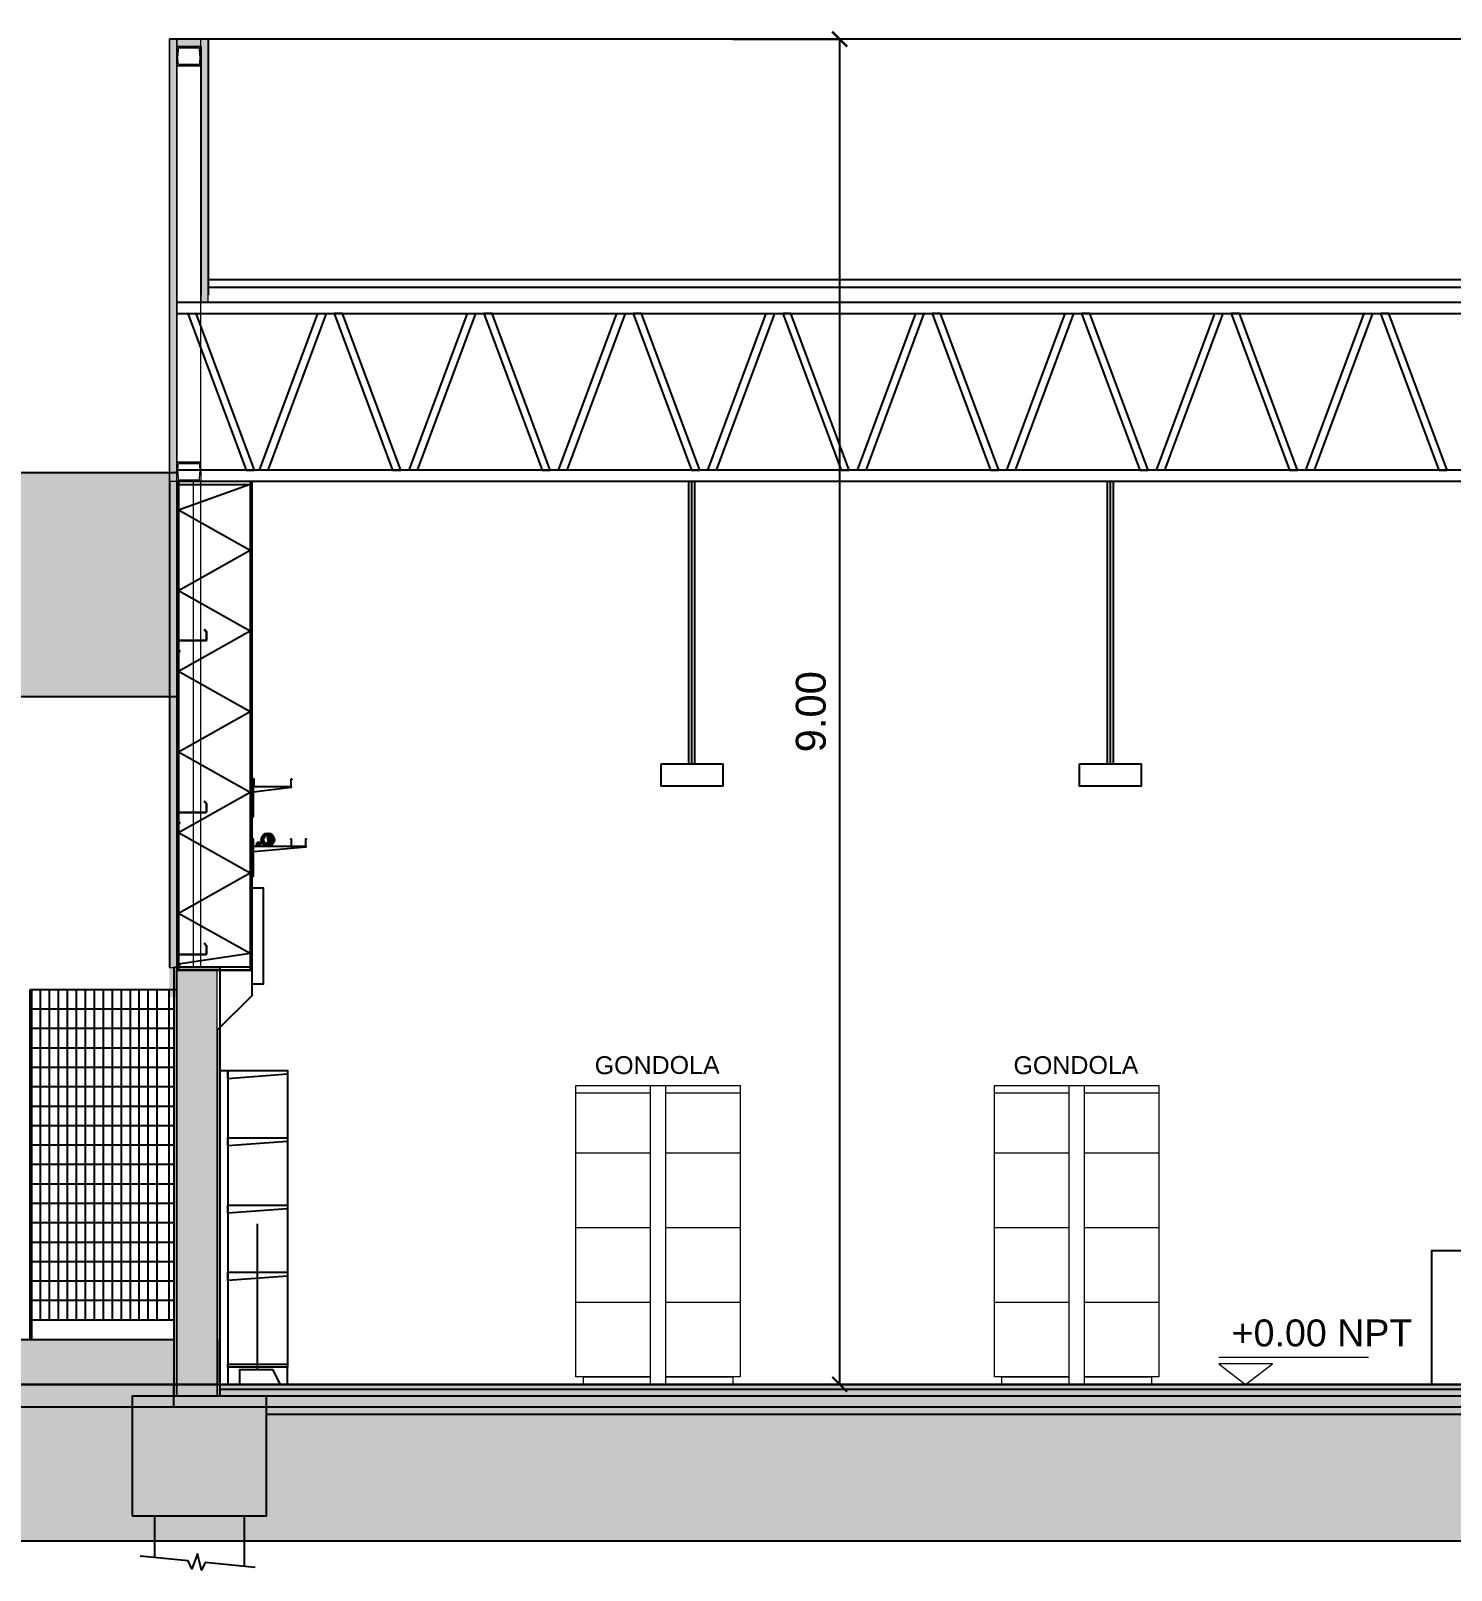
# Model space of a CAD drawing. Header units: inches. Extents: x -309 to 190, y -1585 to -1350.
# Drawn here: x -33.24 to -23.74, y -1439.75 to -1429.45 of the extents above; entities that cross this region are included whole.
import ezdxf

# ---------------------------------------------------------------- set-up
doc = ezdxf.new("R2010")
doc.units = ezdxf.units.IN
doc.header["$MEASUREMENT"] = 0
doc.header["$PDMODE"] = 3
doc.linetypes.add('HIDDEN', pattern=[0.375, 0.25, -0.125])
doc.layers.get('0').update_dxf_attribs({"color": 9, "linetype": 'CONTINUOUS'})
doc.layers.get('DEFPOINTS').update_dxf_attribs({"color": 9, "linetype": 'CONTINUOUS'})
for name, color, linetype in [('0-TISI-TITULOS', 9, 'CONTINUOUS'), ('0.50', 9, 'CONTINUOUS'), ('01-TISI-COTAS', 9, 'CONTINUOUS'), ('02', 9, 'CONTINUOUS'), ('10-TEXTO', 9, 'CONTINUOUS'), ('CARP', 9, 'CONTINUOUS'), ('color gris', 9, 'CONTINUOUS'), ('COLOR MURO MUNI', 9, 'CONTINUOUS'), ('condensador', 9, 'HIDDEN'), ('COT', 9, 'CONTINUOUS'), ('COTA REPLANTEO EJE 1', 9, 'CONTINUOUS'), ('esca', 9, 'CONTINUOUS'), ('ESTRUCTURAS', 9, 'CONTINUOUS'), ('FMR ESTRUCTURA H°A°', 9, 'CONTINUOUS'), ('ladrillo h', 9, 'CONTINUOUS'), ('referencias', 9, 'CONTINUOUS'), ('REVOQUE', 9, 'CONTINUOUS'), ('TEXTOS', 9, 'CONTINUOUS'), ('V1', 9, 'CONTINUOUS')]:
    doc.layers.add(name, color=color, linetype=linetype)
for name, color, linetype, lineweight in [('cotas', 9, 'CONTINUOUS', 15), ('LOGO SOMBRA', 9, 'CONTINUOUS', 18), ('MUR_REF_MUROS', 9, 'CONTINUOUS', 9), ('MURO 27', 9, 'CONTINUOUS', 9), ('OT_SECCION_EDIFICIO', 9, 'CONTINUOUS', 15), ('referencias 01', 9, 'CONTINUOUS', 18)]:
    doc.layers.add(name, color=color, linetype=linetype, lineweight=lineweight)
doc.styles.add('COTAS', font='arial.ttf')
doc.styles.add('ROMANS', font='arial.ttf')
doc.dimstyles.new('SERR', dxfattribs={"dimscale": 0, "dimtxt": 0.2, "dimasz": 0.1, "dimexe": 0, "dimexo": 0, "dimgap": 0.09, "dimtad": 1, "dimzin": 0, "dimdsep": 46, "dimtxsty": 'ROMANS', "dimblk1": 'ARCHTICK', "dimblk2": 'ARCHTICK', "dimsah": 1, "dimcen": 0, "dimclrd": 9, "dimclre": 9, "dimclrt": 9, "dimadec": 0, "dimazin": 0, "dimtfac": 1, "dimtix": 1, "dimtofl": 0, "dimtmove": 2, "dimatfit": 3, "dimldrblk": 'ARCHTICK', "dimfxl": 1, "dimtolj": 1, "dimtzin": 0, "dimarcsym": 0})

# ---------------------------------------------------------------- blocks, each defined once
blk = doc.blocks.new('Z 20060252')
at = {"layer": '01-TISI-COTAS', "ltscale": 3}
for p, q in [((-196, 2), (-4, 2)), ((-196, 0), (-4, 0)), ((-16, 74), (-17, 73)), ((-2, 55), (-17, 73)), ((-1, 56), (-16, 74)), ((-2, 4), (-2, 54)), ((0, 4), (0, 54)), ((-200, -2), (-200, -56)), ((-198, -2), (-198, -56)), ((-198, -59), (-180, -73)), ((-197, -58), (-179, -72)), ((-180, -73), (-179, -72))]:
    blk.add_line(p, q, dxfattribs=at)
for centre, radius, start, end in [((-196, -2), 4, 90, 180), ((-196, -2), 2, 90, 180), ((-4, 4), 2, 270, 0), ((-4, 4), 4, 270, 0), ((-4, 54), 2, 0, 39.6404), ((-4, 54), 4, 0, 39.6404), ((-196, -56), 4, 180, 231.9339), ((-196, -56), 2, 180, 231.9339)]:
    blk.add_arc(centre, radius, start, end, dxfattribs=at)
blk = doc.blocks.new('_ARCHTICK')
at = {"color": 0, "linetype": 'ByBlock', "const_width": 0.15}
blk.add_lwpolyline([(-0.5, -0.5), (0.5, 0.5)], dxfattribs=at)
blk = doc.blocks.new('*D99')
at = {"layer": 'COLOR MURO MUNI', "color": 9, "lineweight": -2, "transparency": 16777216}
for p, q in [((-28.547, -1429.509), (-27.832, -1429.509)), ((-27.832, -1438.509), (-27.832, -1429.509)), ((-28.547, -1438.509), (-27.832, -1438.509))]:
    blk.add_line(p, q, dxfattribs=at)
at = {"layer": 'DEFPOINTS', "color": 0, "transparency": 16777216}
for p in [(-28.547, -1429.509), (-27.832, -1429.509), (-28.547, -1438.509)]:
    blk.add_point(p, dxfattribs=at)
at = {"layer": 'COLOR MURO MUNI', "color": 9, "lineweight": -2, "transparency": 16777216, "xscale": 0.1, "yscale": 0.1, "zscale": 0.1}
for p, rotation in [((-27.832, -1429.509), 90), ((-27.832, -1438.509), 270)]:
    blk.add_blockref('_ARCHTICK', p, dxfattribs=dict(at, rotation=rotation))
at = {"layer": 'COLOR MURO MUNI', "color": 9, "transparency": 16777216, "insert": (-28.024, -1434.009), "char_height": 0.2, "attachment_point": 5, "rotation": 90, "style": 'ROMANS'}
blk.add_mtext('\\A1;9.00', dxfattribs=at)

msp = doc.modelspace()

# ---------------------------------------------------------------- hatches: boundary and pattern name
h = msp.add_hatch()
h.set_pattern_fill('HONEY', color=256, scale=0.04)
h.set_pattern_definition([(0, (-280.470368, -947.400551), (0.0075, 0.00433012702), [0.005, -0.01]), (120, (-280.470368, -947.400551), (-0.0075, 0.00433012702), [0.005, -0.01]), (60, (-280.470368, -947.400551), (0, 0.008660254038), [-0.01, 0.005])])
h.paths.add_polyline_path([(-31.614, -1434.865, -0.398927), (-31.656, -1434.909), (-31.66, -1434.909, -0.398927), (-31.702, -1434.865, -1)])
h.paths.add_polyline_path([(-31.686, -1434.865, 1), (-31.63, -1434.865, 1)], flags=16)
h = msp.add_hatch(color=256)
h.dxf.hatch_style = 1
h.paths.add_polyline_path([(-31.709, -1434.885, -0.198912), (-31.705, -1434.895, -0.651507), (-31.728, -1434.905), (-31.728, -1434.905, 0.954787), (-31.719, -1434.895, -1)])
h = msp.add_hatch(color=256)
h.dxf.hatch_style = 1
h.paths.add_polyline_path([(-31.639, -1434.845, -0.198912), (-31.63, -1434.865, -0.599424), (-31.674, -1434.888), (-31.673, -1434.888, 0.82148), (-31.658, -1434.865, -1)])
at = {"layer": '0.50'}
msp.add_hatch(color=256, dxfattribs=at).paths.add_polyline_path([(-32.056, -1431.269), (-32.056, -1429.509), (-32.316, -1429.509), (-32.316, -1435.919), (-32.266, -1435.919), (-32.266, -1430.951), (-32.266, -1429.559), (-32.106, -1429.559), (-32.106, -1431.269)])
h = msp.add_hatch(dxfattribs=at)
h.set_pattern_fill('ANSI36', color=256, scale=0.4)
h.set_pattern_definition([(45, (541.309815, -1004.905053), (0.0265165043, 0.0972271824), [0.125, -0.025, 0, -0.025])])
edge = h.paths.add_edge_path()
edge.add_line((33.623, -1438.659), (37.603, -1438.659))
edge.add_line((37.603, -1438.659), (37.603, -1438.759))
edge.add_arc((41.603, -1637.249), 198.531, 88.84553, 91.15447, ccw=False)
edge.add_line((45.603, -1438.759), (45.603, -1439.559))
edge.add_line((45.603, -1439.559), (33.623, -1439.559))
edge.add_line((33.623, -1439.559), (33.623, -1438.659))
edge = h.paths.add_edge_path()
edge.add_arc((-74.397, -1608.438), 169.727, 88.64957, 91.35043, ccw=False)
edge.add_line((-70.397, -1438.759), (-70.397, -1438.659))
edge.add_line((-70.397, -1438.659), (33.623, -1438.659))
edge.add_line((33.623, -1438.659), (33.623, -1439.559))
edge.add_line((33.623, -1439.559), (-70.397, -1439.559))
edge.add_line((-70.397, -1439.559), (-78.397, -1439.559))
edge.add_line((-78.397, -1439.559), (-78.397, -1438.759))
at = {"layer": 'color gris', "linetype": 'Continuous'}
h = msp.add_hatch(color=256, dxfattribs=at)
h.dxf.hatch_style = 1
h.paths.add_polyline_path([(-32.287, -1438.209), (-32.287, -1438.509), (-39.332, -1438.509), (-39.332, -1438.209)])
at = {"layer": 'color gris'}
for points in [[(-32.287, -1438.509), (-66.397, -1438.509), (-66.397, -1438.659), (-32.287, -1438.659)], [(-31.977, -1438.509), (-31.977, -1438.589), (-4.557, -1438.589), (-4.557, -1438.509)], [(-32.566, -1439.389), (-31.666, -1439.389), (-31.666, -1438.589), (-32.566, -1438.589)]]:
    msp.add_hatch(color=256, dxfattribs=at).paths.add_polyline_path(points)
h = msp.add_hatch(color=256, dxfattribs=at)
h.paths.add_polyline_path([(-5.187, -1439.389), (-4.287, -1439.389), (-4.287, -1438.589), (-5.187, -1438.589)])
h.paths.add_polyline_path([(-31.977, -1438.589), (-31.977, -1438.709), (-5.187, -1438.709), (-5.187, -1438.589)])
at = {"layer": 'MURO 27'}
msp.add_hatch(color=256, dxfattribs=at).paths.add_polyline_path([(-32.266, -1435.739), (-31.996, -1435.739), (-31.996, -1438.589), (-32.266, -1438.589)])
at = {"layer": 'referencias', "linetype": 'Continuous', "lineweight": 5}
h = msp.add_hatch(color=256, dxfattribs=at)
h.dxf.hatch_style = 1
h.paths.add_polyline_path([(-32.257, -1432.409), (-62.155, -1432.409), (-62.157, -1438.509), (-60.186, -1438.509), (-60.186, -1433.909), (-32.257, -1433.909)])

# ---------------------------------------------------------------- linework, layer by layer
for p, q in [((-28.841, -1434.358, 0), (-28.841, -1432.469, 0)), ((-28.821, -1434.358, 0), (-28.821, -1432.469, 0)), ((-28.801, -1434.358, 0), (-28.801, -1432.469, 0)), ((-26.041, -1434.358, 0), (-26.041, -1432.469, 0)), ((-26.021, -1434.358, 0), (-26.021, -1432.469, 0)), ((-26.001, -1434.358, 0), (-26.001, -1432.469, 0))]:
    msp.add_line(p, q)
at = {"linetype": 'Continuous'}
for p, q in [((-32.267, -1435.869), (-33.247, -1435.869)), ((-33.24, -1435.869), (-33.24, -1438.079)), ((-33.24, -1435.869), (-33.24, -1438.079)), ((-33.24, -1438.079), (-33.24, -1435.869)), ((-33.18, -1435.869), (-33.18, -1438.079)), ((-33.12, -1435.869), (-33.12, -1438.079)), ((-33.06, -1435.869), (-33.06, -1438.079)), ((-33, -1435.869), (-33, -1438.079)), ((-32.94, -1435.869), (-32.94, -1438.079)), ((-32.88, -1435.869), (-32.88, -1438.079)), ((-32.82, -1435.869), (-32.82, -1438.079)), ((-32.76, -1435.869), (-32.76, -1438.079)), ((-32.7, -1435.869), (-32.7, -1438.079)), ((-32.64, -1435.869), (-32.64, -1438.079)), ((-32.58, -1435.869), (-32.58, -1438.079)), ((-32.52, -1435.869), (-32.52, -1438.079)), ((-32.46, -1435.869), (-32.46, -1438.079)), ((-32.4, -1435.869), (-32.4, -1438.079)), ((-32.32, -1435.869), (-32.32, -1438.079)), ((-32.287, -1435.999), (-33.24, -1435.999)), ((-32.287, -1436.129), (-33.24, -1436.129)), ((-32.287, -1436.259), (-33.24, -1436.259)), ((-32.287, -1436.389), (-33.24, -1436.389)), ((-32.287, -1436.519), (-33.24, -1436.519)), ((-32.287, -1436.649), (-33.24, -1436.649)), ((-32.287, -1436.779), (-33.24, -1436.779)), ((-32.287, -1436.909), (-33.24, -1436.909)), ((-32.287, -1437.039), (-33.24, -1437.039)), ((-32.287, -1437.169), (-33.24, -1437.169)), ((-32.287, -1437.299), (-33.24, -1437.299)), ((-32.287, -1437.429), (-33.24, -1437.429)), ((-31.726, -1438.409), (-31.726, -1437.434)), ((-32.287, -1437.559), (-33.24, -1437.559)), ((-32.287, -1437.689), (-33.24, -1437.689)), ((-32.287, -1437.819), (-33.24, -1437.819)), ((-32.287, -1437.949), (-33.24, -1437.949)), ((-32.287, -1438.079), (-33.247, -1438.079)), ((-31.982, -1438.209), (-31.982, -1438.509)), ((-31.998, -1438.509), (-39.332, -1438.509))]:
    msp.add_line(p, q, dxfattribs=at)
at = {"elevation": 0}
for points in [[(-32.267, -1431.269), (-4.454, -1431.269), (-4.454, -1432.469), (-32.267, -1432.469)], [(-32.267, -1431.344), (-4.522, -1431.344), (-4.522, -1432.394), (-32.267, -1432.394)], [(-32.193, -1431.344), (-31.803, -1432.394), (-31.748, -1432.394), (-32.138, -1431.344)], [(-31.268, -1431.344), (-31.658, -1432.394), (-31.713, -1432.394), (-31.323, -1431.344), (-31.268, -1431.344)], [(-31.213, -1431.344), (-30.823, -1432.394), (-30.768, -1432.394), (-31.158, -1431.344), (-31.213, -1431.344)], [(-30.268, -1431.344), (-30.658, -1432.394), (-30.713, -1432.394), (-30.323, -1431.344), (-30.268, -1431.344)], [(-30.213, -1431.344), (-29.823, -1432.394), (-29.768, -1432.394), (-30.158, -1431.344), (-30.213, -1431.344)], [(-29.268, -1431.344), (-29.658, -1432.394), (-29.713, -1432.394), (-29.323, -1431.344), (-29.268, -1431.344)], [(-29.213, -1431.344), (-28.823, -1432.394), (-28.768, -1432.394), (-29.158, -1431.344), (-29.213, -1431.344)], [(-28.268, -1431.344), (-28.658, -1432.394), (-28.713, -1432.394), (-28.323, -1431.344), (-28.268, -1431.344)], [(-28.213, -1431.344), (-27.823, -1432.394), (-27.768, -1432.394), (-28.158, -1431.344), (-28.213, -1431.344)], [(-27.268, -1431.344), (-27.658, -1432.394), (-27.713, -1432.394), (-27.323, -1431.344), (-27.268, -1431.344)], [(-27.213, -1431.344), (-26.823, -1432.394), (-26.768, -1432.394), (-27.158, -1431.344), (-27.213, -1431.344)], [(-26.268, -1431.344), (-26.658, -1432.394), (-26.713, -1432.394), (-26.323, -1431.344), (-26.268, -1431.344)], [(-26.213, -1431.344), (-25.823, -1432.394), (-25.768, -1432.394), (-26.158, -1431.344), (-26.213, -1431.344)], [(-25.268, -1431.344), (-25.658, -1432.394), (-25.713, -1432.394), (-25.323, -1431.344), (-25.268, -1431.344)], [(-25.213, -1431.344), (-24.823, -1432.394), (-24.768, -1432.394), (-25.158, -1431.344), (-25.213, -1431.344)], [(-24.268, -1431.344), (-24.658, -1432.394), (-24.713, -1432.394), (-24.323, -1431.344), (-24.268, -1431.344)], [(-24.213, -1431.344), (-23.823, -1432.394), (-23.768, -1432.394), (-24.158, -1431.344), (-24.213, -1431.344)], [(-31.766, -1432.469), (-32.266, -1432.469)]]:
    msp.add_lwpolyline(points, dxfattribs=at)
for points in [[(-31.777, -1432.489), (-32.255, -1432.661)], [(-31.777, -1432.931), (-32.255, -1432.661)], [(-31.777, -1432.931), (-32.255, -1433.201)], [(-31.777, -1433.47), (-32.255, -1433.201)], [(-31.777, -1433.47), (-32.255, -1433.74)], [(-31.777, -1434.01), (-32.255, -1433.74)], [(-31.777, -1434.01), (-32.255, -1434.279)], [(-31.777, -1434.549), (-32.255, -1434.279)], [(-31.777, -1434.549), (-32.255, -1434.819)], [(-31.777, -1435.088), (-32.255, -1434.819)], [(-31.777, -1435.088), (-32.255, -1435.358)], [(-31.777, -1435.627), (-32.255, -1435.358)], [(-31.777, -1435.627), (-32.255, -1435.697)], [(-31.526, -1436.434), (-31.526, -1438.374)], [(-70.397, -1438.759), (-70.397, -1438.659), (-66.396, -1438.659), (-66.396, -1438.509), (33.604, -1438.509), (33.604, -1438.659), (37.603, -1438.659), (37.603, -1438.759)], [(45.603, -1438.759), (45.603, -1439.559), (-70.397, -1439.559), (-78.397, -1439.559), (-78.397, -1438.759)]]:
    msp.add_lwpolyline(points)
for points in [[(-29.027, -1434.358), (-28.614, -1434.358), (-28.614, -1434.507), (-29.027, -1434.507)], [(-26.227, -1434.358), (-25.814, -1434.358), (-25.814, -1434.507), (-26.227, -1434.507)]]:
    msp.add_lwpolyline(points, close=True, dxfattribs=at)
at = {"linetype": 'Continuous'}
for points in [[(-33.24, -1435.869), (-33.247, -1435.869), (-33.247, -1438.209), (-33.24, -1438.209)], [(-33.247, -1435.869), (-33.24, -1435.869), (-33.24, -1438.209), (-33.247, -1438.209)]]:
    msp.add_lwpolyline(points, close=True, dxfattribs=at)
for centre, radius in [((-31.658, -1434.865), 0.0438), ((-31.719, -1434.895), 0.0138), ((-31.658, -1434.865), 0.0278)]:
    msp.add_circle(centre, radius)
for centre, radius, start, end in [((-31.724, -1434.9), 0.0069, 225, 45), ((-31.714, -1434.89), 0.0069, 45, 225), ((-31.668, -1434.875), 0.0139, 225, 45), ((-31.648, -1434.855), 0.0139, 45, 225)]:
    msp.add_arc(centre, radius, start, end)
at = {"layer": '0-TISI-TITULOS'}
for points in [[(-31.766, -1435.739), (-32.266, -1435.739)], [(-32.266, -1438.589), (-32.266, -1435.739), (-31.766, -1435.739), (-31.766, -1435.909), (-31.996, -1436.139), (-31.996, -1438.589), (-32.266, -1438.589)], [(-4.887, -1438.589), (-31.925, -1438.589)], [(-31.667, -1438.709), (-5.187, -1438.709)]]:
    msp.add_lwpolyline(points, dxfattribs=at)
msp.add_lwpolyline([(-32.566, -1439.389), (-31.666, -1439.389), (-31.666, -1438.589), (-32.566, -1438.589)], close=True, dxfattribs=at)
at = {"layer": '02'}
for points in [[(-31.766, -1435.829), (-31.686, -1435.829), (-31.686, -1435.189), (-31.766, -1435.189)], [(-31.976, -1436.409), (-31.926, -1436.409), (-31.926, -1436.464), (-31.926, -1438.509), (-31.976, -1438.509)], [(-31.926, -1436.409), (-31.526, -1436.409), (-31.526, -1436.434), (-31.926, -1436.464)], [(-31.926, -1436.859), (-31.526, -1436.859), (-31.526, -1436.884), (-31.926, -1436.914)], [(-31.926, -1437.309), (-31.526, -1437.309), (-31.526, -1437.334), (-31.926, -1437.364)], [(-31.926, -1437.759), (-31.526, -1437.759), (-31.526, -1437.784), (-31.926, -1437.814)], [(-31.526, -1438.374), (-31.526, -1438.394), (-31.926, -1438.394), (-31.926, -1438.374)], [(-31.926, -1438.509), (-31.846, -1438.509), (-31.846, -1438.409), (-31.626, -1438.409), (-31.576, -1438.509), (-31.526, -1438.509), (-31.526, -1438.394), (-31.926, -1438.394)]]:
    msp.add_lwpolyline(points, close=True, dxfattribs=at)
at = {"layer": 'CARP'}
msp.add_lwpolyline([(-32.257, -1433.909), (-60.186, -1433.909), (-60.186, -1438.509), (-62.156, -1438.509), (-62.156, -1432.409), (-32.257, -1432.409)], dxfattribs=at)
at = {"layer": 'color gris', "elevation": 0}
msp.add_lwpolyline([(-31.977, -1438.54), (-4.557, -1438.54)], dxfattribs=at)
at = {"layer": 'COLOR MURO MUNI'}
for p, q in [((-4.497, -1429.509), (-32.317, -1429.509)), ((-32.106, -1429.559), (-32.106, -1431.222)), ((-32.056, -1429.509), (-32.056, -1431.222))]:
    msp.add_line(p, q, dxfattribs=at)
for points in [[(-23.872, -1438.509), (-21.872, -1438.509), (-21.872, -1437.616), (-23.872, -1437.616)], [(-32.287, -1438.509), (-66.396, -1438.509), (-66.396, -1438.659), (-32.287, -1438.659)]]:
    msp.add_lwpolyline(points, close=True, dxfattribs=at)
at = {"layer": 'condensador', "linetype": 'ByBlock'}
msp.add_lwpolyline([(-66.396, -1438.659), (33.644, -1438.659)], dxfattribs=at)
at = {"layer": 'COT'}
for p, q in [((-32.316, -1432.469, 0), (-32.316, -1435.719)), ((-32.266, -1432.469, 0), (-32.266, -1435.739)), ((-32.255, -1432.469, 0), (-32.255, -1435.739)), ((-31.777, -1432.469, 0), (-31.777, -1435.739)), ((-31.766, -1432.469, 0), (-31.766, -1435.739)), ((-31.766, -1435.717), (-32.266, -1435.717))]:
    msp.add_line(p, q, dxfattribs=at)
at = {"layer": 'COT', "elevation": 0}
for points in [[(-4.497, -1431.119), (-32.057, -1431.119)], [(-32.057, -1431.169), (-4.497, -1431.169)], [(-32.266, -1432.489), (-31.766, -1432.489)]]:
    msp.add_lwpolyline(points, dxfattribs=at)
at = {"layer": 'COTA REPLANTEO EJE 1', "ltscale": 0.5}
msp.add_line((-4.557, -1438.509, 0), (-31.925, -1438.509, 0), dxfattribs=at)
at = {"layer": 'cotas', "elevation": 0}
msp.add_lwpolyline([(-24.295, -1438.329), (-25.296, -1438.329)], dxfattribs=at)
msp.add_lwpolyline([(-25.116, -1438.509), (-24.936, -1438.371), (-25.296, -1438.371), (-25.116, -1438.509)], close=True, dxfattribs=at)
at = {"layer": 'esca'}
for p, q in [((-39.332, -1438.209), (-32.287, -1438.209)), ((-32.286, -1438.209), (-32.286, -1438.509))]:
    msp.add_line(p, q, dxfattribs=at)
at = {"layer": 'ESTRUCTURAS', "ltscale": 0.025}
msp.add_lwpolyline([(-31.742, -1439.734), (-32.077, -1439.701), (-32.101, -1439.752), (-32.128, -1439.642), (-32.167, -1439.743), (-32.191, -1439.69), (-32.513, -1439.658)], dxfattribs=at)
at = {"layer": 'FMR ESTRUCTURA H°A°', "ltscale": 7}
for p, q in [((-32.416, -1439.389), (-32.416, -1439.667)), ((-31.816, -1439.389), (-31.816, -1439.727))]:
    msp.add_line(p, q, dxfattribs=at)
at = {"layer": 'ladrillo h', "elevation": 0}
msp.add_lwpolyline([(-4.557, -1438.509), (-31.925, -1438.509)], dxfattribs=at)
at = {"layer": 'LOGO SOMBRA'}
for points in [[(-29.097, -1438.459), (-29.597, -1438.459), (-29.597, -1436.509), (-28.497, -1436.509), (-28.497, -1438.459), (-28.997, -1438.459)], [(-29.597, -1436.559), (-29.097, -1436.559)], [(-28.997, -1436.559), (-28.497, -1436.559)], [(-26.296, -1438.459), (-26.796, -1438.459), (-26.796, -1436.509), (-25.696, -1436.509), (-25.696, -1438.459), (-26.196, -1438.459)], [(-26.796, -1436.559), (-26.296, -1436.559)], [(-26.196, -1436.559), (-25.696, -1436.559)], [(-29.597, -1436.959), (-29.097, -1436.959)], [(-28.997, -1436.959), (-28.497, -1436.959)], [(-26.796, -1436.959), (-26.296, -1436.959)], [(-26.196, -1436.959), (-25.696, -1436.959)], [(-29.597, -1437.459), (-29.097, -1437.459)], [(-28.997, -1437.459), (-28.497, -1437.459)], [(-26.796, -1437.459), (-26.296, -1437.459)], [(-26.196, -1437.459), (-25.696, -1437.459)], [(-29.597, -1437.959), (-29.097, -1437.959)], [(-28.997, -1437.959), (-28.497, -1437.959)], [(-26.796, -1437.959), (-26.296, -1437.959)], [(-26.196, -1437.959), (-25.696, -1437.959)], [(-28.997, -1438.459), (-28.547, -1438.459), (-28.547, -1438.509), (-29.547, -1438.509), (-29.547, -1438.459), (-29.097, -1438.459)], [(-26.196, -1438.459), (-25.746, -1438.459), (-25.746, -1438.509), (-26.746, -1438.509), (-26.746, -1438.459), (-26.296, -1438.459)]]:
    msp.add_lwpolyline(points, dxfattribs=at)
for points in [[(-29.097, -1436.509), (-28.997, -1436.509), (-28.997, -1438.509), (-29.097, -1438.509)], [(-26.296, -1436.509), (-26.196, -1436.509), (-26.196, -1438.509), (-26.296, -1438.509)]]:
    msp.add_lwpolyline(points, close=True, dxfattribs=at)
at = {"layer": 'MUR_REF_MUROS'}
msp.add_lwpolyline([(-31.996, -1438.589), (-31.996, -1435.739), (-32.266, -1435.739), (-32.266, -1438.589)], dxfattribs=at)
at = {"layer": 'OT_SECCION_EDIFICIO'}
for p, q in [((-32.316, -1435.719), (-32.316, -1429.509)), ((-32.266, -1435.719), (-32.266, -1429.509)), ((-32.106, -1429.509), (-32.266, -1429.509)), ((-32.106, -1429.559), (-32.266, -1429.559)), ((-32.106, -1431.222), (-32.106, -1429.509)), ((-32.056, -1429.509), (-32.106, -1429.509)), ((-32.056, -1431.222), (-32.056, -1429.509)), ((-32.106, -1429.689), (-32.266, -1429.689))]:
    msp.add_line(p, q, dxfattribs=at)
for points in [[(-32.106, -1429.509), (-32.316, -1429.509)], [(-32.106, -1429.559), (-32.266, -1429.559), (-32.266, -1429.624)], [(-32.106, -1429.689), (-32.266, -1429.689), (-32.266, -1429.624)]]:
    msp.add_lwpolyline(points, dxfattribs=at)
msp.add_lwpolyline([(-32.266, -1432.339), (-32.106, -1432.339), (-32.106, -1429.509), (-32.266, -1429.509)], close=True, dxfattribs=at)
for points in [[(-32.253, -1429.569, 0.400769), (-32.258, -1429.574), (-32.26, -1429.619, -0.400769), (-32.265, -1429.624), (-32.266, -1429.624), (-32.266, -1429.559), (-32.106, -1429.559), (-32.106, -1429.624), (-32.107, -1429.624, -0.400769), (-32.112, -1429.619), (-32.114, -1429.574, 0.400769), (-32.119, -1429.569)], [(-32.253, -1429.678, -0.400769), (-32.258, -1429.673), (-32.26, -1429.629, 0.400769), (-32.265, -1429.624), (-32.266, -1429.624), (-32.266, -1429.689), (-32.106, -1429.689), (-32.106, -1429.624), (-32.107, -1429.624, 0.400769), (-32.112, -1429.629), (-32.114, -1429.673, -0.400769), (-32.119, -1429.678)], [(-32.119, -1432.349, -0.400769), (-32.114, -1432.354), (-32.112, -1432.399, 0.400769), (-32.107, -1432.404), (-32.106, -1432.404), (-32.106, -1432.339), (-32.266, -1432.339), (-32.266, -1432.404), (-32.265, -1432.404, 0.400769), (-32.26, -1432.399), (-32.258, -1432.354, -0.400769), (-32.253, -1432.349)], [(-32.119, -1432.458, 0.400769), (-32.114, -1432.453), (-32.112, -1432.409, -0.400769), (-32.107, -1432.404), (-32.106, -1432.404), (-32.106, -1432.469), (-32.266, -1432.469), (-32.266, -1432.404), (-32.265, -1432.404, -0.400769), (-32.26, -1432.409), (-32.258, -1432.453, 0.400769), (-32.253, -1432.458)]]:
    msp.add_lwpolyline(points, format="xyb", close=True, dxfattribs=at)
at = {"layer": 'referencias 01'}
for p, q in [((-32.266, -1432.469, 0), (-32.306, -1432.469, 0)), ((-32.156, -1435.719), (-32.156, -1432.469, 0)), ((-32.106, -1435.719), (-32.106, -1432.469, 0))]:
    msp.add_line(p, q, dxfattribs=at)
msp.add_lwpolyline([(-32.056, -1431.269), (-32.056, -1429.509), (-32.316, -1429.509), (-32.316, -1435.719), (-32.266, -1435.719), (-32.266, -1430.951), (-32.266, -1430.951), (-32.266, -1429.559), (-32.106, -1429.559), (-32.106, -1431.269)], close=True, dxfattribs=at)
at = {"layer": 'REVOQUE'}
msp.add_lwpolyline([(-31.976, -1438.589), (-31.976, -1435.719), (-32.286, -1435.719), (-32.286, -1438.589)], dxfattribs=at)
at = {"layer": 'TEXTOS'}
for points in [[(-31.753, -1434.464), (-31.753, -1434.46, -1), (-31.751, -1434.46), (-31.751, -1434.509), (-31.501, -1434.509), (-31.501, -1434.46, -1), (-31.498, -1434.46), (-31.498, -1434.464)], [(-31.503, -1434.864), (-31.503, -1434.86, -1), (-31.501, -1434.86), (-31.501, -1434.909), (-31.403, -1434.909), (-31.403, -1434.86, -1), (-31.401, -1434.86), (-31.401, -1434.864)]]:
    msp.add_lwpolyline(points, format="xyb", dxfattribs=at)
at = {"layer": 'V1'}
for points in [[(-31.753, -1434.459), (-31.766, -1434.459), (-31.766, -1434.709), (-31.753, -1434.709)], [(-31.753, -1434.509), (-31.501, -1434.509), (-31.501, -1434.515), (-31.753, -1434.547)], [(-31.753, -1434.859), (-31.766, -1434.859), (-31.766, -1435.109), (-31.753, -1435.109)], [(-31.753, -1434.909), (-31.403, -1434.909), (-31.403, -1434.915), (-31.753, -1434.947)]]:
    msp.add_lwpolyline(points, close=True, dxfattribs=at)

# ---------------------------------------------------------------- block references
at = {"layer": '01-TISI-COTAS', "xscale": 0.001, "yscale": 0.001, "zscale": 0.001}
for p in [(-32.066, -1433.533), (-32.066, -1434.683), (-32.066, -1435.633)]:
    msp.add_blockref('Z 20060252', p, dxfattribs=at)

# ---------------------------------------------------------------- texts
at = {"layer": '10-TEXTO', "style": 'ROMANS'}
for p in [(-29.471, -1436.434), (-26.669, -1436.434)]:
    msp.add_text('GONDOLA', height=0.1197, rotation=0.191, dxfattribs=at).set_placement(p)
at = {"layer": 'cotas', "insert": (-24.605, -1438.166, 0), "char_height": 0.18, "attachment_point": 5, "style": 'COTAS'}
msp.add_mtext('\\A1;+0.00 NPT', dxfattribs=at)

# ---------------------------------------------------------------- dimensions: what is measured, and where the dimension line sits
at = {"layer": 'COLOR MURO MUNI'}
dim = msp.add_linear_dim(base=(-27.832, -1429.509), p1=(-28.547, -1438.509), p2=(-28.547, -1429.509), angle=90, dimstyle='SERR', override={"dimscale": 1, "dimfxl": 0, "dimarcsym": 1}, dxfattribs=at)
dim.commit()
dim.dimension.update_dxf_attribs({"geometry": '*D99', "text_midpoint": (-28.024, -1434.009)})

doc.saveas('drawing.dxf')
